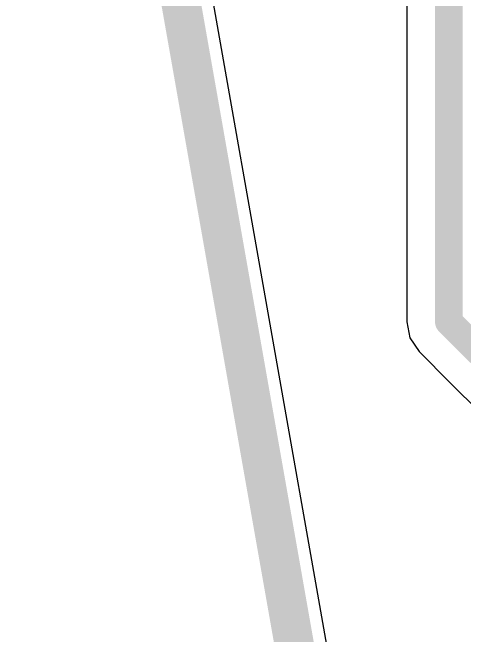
# Model space of a CAD drawing. Header units: inches. Extents: x -14 to 253, y -7 to 65.
# Drawn here: x -5.55 to -2.63, y 13.199 to 17.226 of the extents above; entities that cross this region are included whole.
import ezdxf

# ---------------------------------------------------------------- set-up
doc = ezdxf.new("R2010")
doc.units = ezdxf.units.IN
for name, color, linetype in [('Board Shape', 216, 'Continuous'), ('Bottom Layer', 5, 'Continuous'), ('GND', 16, 'Continuous'), ('POWER', 76, 'Continuous'), ('Top Layer', 1, 'Continuous')]:
    doc.layers.add(name, color=color, linetype=linetype)

msp = doc.modelspace()

# ---------------------------------------------------------------- linework, layer by layer
at = {"layer": 'Board Shape'}
msp.add_lwpolyline([(-5.4232, 22.7426, 0.254, 0.254, 0), (-3, 9, 0.254, 0.254, 0)], format="xyseb", dxfattribs=at)
at = {"layer": 'Bottom Layer'}
msp.add_line((-2.796, 9.036), (-4.5266, 18.851), dxfattribs=at)
at = {"layer": 'GND'}
for p, q in [((-3.0039, 20.9768), (-3.0039, 15.2269)), ((-2.796, 9.036), (-4.5448, 18.9542)), ((-3.0039, 15.2269), (-2.9832, 15.1228)), ((-2.9832, 15.1228), (-2.9243, 15.0346)), ((-2.9243, 15.0346), (-2.7207, 14.831)), ((-2.7207, 14.831), (-1.676, 13.7863))]:
    msp.add_line(p, q, dxfattribs=at)
for points in [[(-2.732, 15.2269, 0.1778, 0.1778, 0), (-2.732, 20.9768, 0.1778, 0.1778, 0)], [(-2.732, 15.2269, 0.1778, 0.1778, 0), (-2.5284, 15.0233, 0.1778, 0.1778, 0)]]:
    msp.add_lwpolyline(points, format="xyseb", dxfattribs=at)
msp.add_lwpolyline([(-2.7764, 15.2269, 0.0889, 0.0889, 1), (-2.6875, 15.2269, 0.0889, 0.0889, 1)], format="xyseb", close=True, dxfattribs=at)
msp.add_lwpolyline([(-2.7764, 15.2269, 0.0889, 0.0889, 1), (-2.6875, 15.2269, 0.0889, 0.0889, 1)], format="xyseb", close=True, dxfattribs=at)
at = {"layer": 'POWER'}
msp.add_line((-2.796, 9.036), (-4.5448, 18.9542), dxfattribs=at)
at = {"layer": 'Top Layer'}
msp.add_line((-2.796, 9.036), (-5.1158, 22.1924), dxfattribs=at)

doc.saveas('drawing.dxf')
